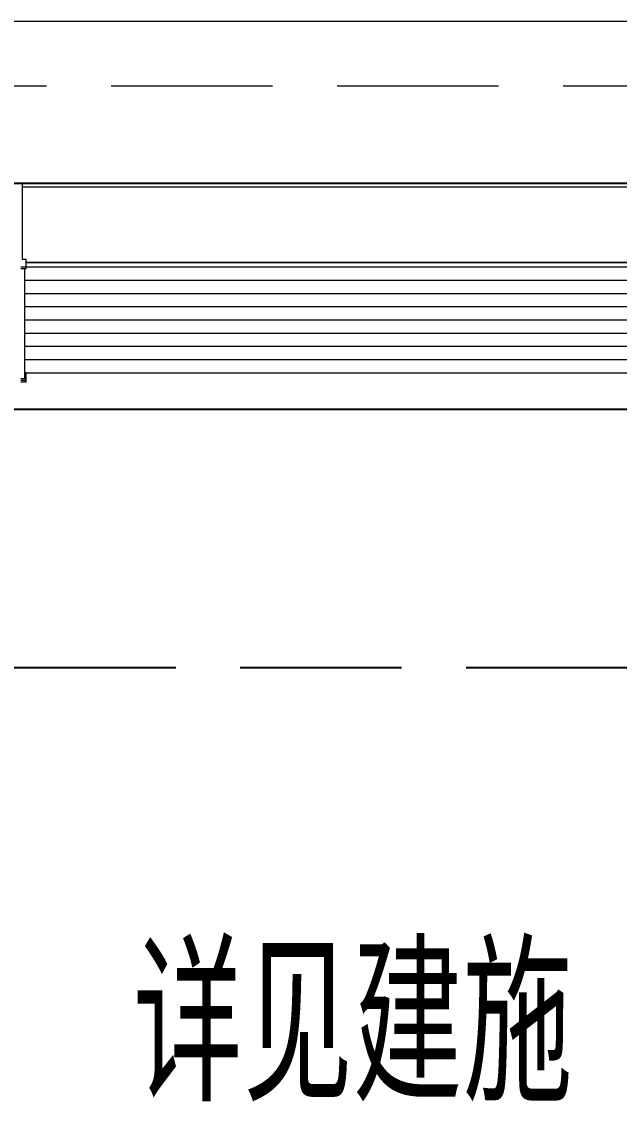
# Model space of a CAD drawing. Extents: x -518115 to 389031, y -209821 to 1628073.
# Drawn here: x 19878 to 20804, y 670986 to 672657 of the extents above; entities that cross this region are included whole.
import ezdxf

# ---------------------------------------------------------------- set-up
doc = ezdxf.new("R2010")
doc.units = 0
doc.header["$LTSCALE"] = 1000
doc.header["$MEASUREMENT"] = 0
doc.linetypes.add('DASH', pattern=[0.35, 0.25, -0.1])
for name, color, linetype in [('PUB_TEXT', 4, 'Continuous'), ('卫生间', 6, 'Continuous'), ('看线', 251, 'Continuous')]:
    doc.layers.add(name, color=color, linetype=linetype)
for name, color, linetype, lineweight in [('平面-栏杆', 135, 'Continuous', 15), ('平面-看线', 45, 'Continuous', 15), ('平面-空调预留孔', 173, 'Continuous', 15)]:
    doc.layers.add(name, color=color, linetype=linetype, lineweight=lineweight)
doc.styles.add('_TCH_AXIS', font='COMPLEX', dxfattribs={"bigfont": 'GBCBIG'})

# ---------------------------------------------------------------- blocks, each defined once
blk = doc.blocks.new('gdgdgdrgdfsfs')
at = {"layer": '平面-空调预留孔'}
for p, q in [((703030, 763849.2), (703030, 763967.6)), ((703030, 763967.6), (703111.7, 763967.6)), ((703030, 763961.6), (701455, 763961.6)), ((703023.9, 763845.2), (701461.2, 763845.2)), ((703023.9, 763844.9), (701461.2, 763844.9)), ((703023.9, 763837.8), (701461.2, 763837.8)), ((703023.9, 763834.7), (703023.9, 763849.2)), ((703023.9, 763849.2), (703030, 763849.2)), ((703032.3, 763837.8), (703023.9, 763837.8)), ((703023.9, 763834.7), (703032.3, 763834.7)), ((703026.2, 763664.6), (703026.2, 763834.7)), ((703026.2, 763817.3), (701458.9, 763817.3)), ((703026.2, 763796.9), (701458.9, 763796.9)), ((703026.2, 763776.4), (701458.9, 763776.4)), ((703026.2, 763756), (701458.9, 763756)), ((703026.2, 763735.5), (701458.9, 763735.5)), ((703026.2, 763715), (701458.9, 763715)), ((703026.2, 763694.6), (701458.9, 763694.6)), ((703026.2, 763674.1), (701458.9, 763674.1)), ((703023.9, 763659.6), (703023.9, 763674.1)), ((703023.9, 763674.1), (703026.2, 763674.1)), ((703025.4, 763672.2), (703025.4, 763664.6)), ((703026.2, 763672.2), (703025.4, 763672.2)), ((703026.2, 763669.7), (703025.4, 763669.7)), ((703032.3, 763662.7), (703023.9, 763662.7)), ((703023.9, 763659.6), (703032.3, 763659.6)), ((703025.4, 763664.6), (703032.3, 763664.6))]:
    blk.add_line(p, q, dxfattribs=at)
blk = doc.blocks.new('A$C148B7D8E')
at = {"layer": '卫生间', "color": 159, "linetype": 'DASH', "true_color": 0x22346e}
blk.add_lwpolyline([(9400.3, 15400), (7700, 15400), (7700, 10800), (7300, 10800), (7300, 10000), (900, 10000), (900, 9000), (-900, 9000), (-900, -900), (1750, -900), (1750, -2100), (23450, -2100), (23450, -900), (25100, -900)], dxfattribs=at)

msp = doc.modelspace()

# ---------------------------------------------------------------- linework, layer by layer
at = {"layer": '平面-栏杆'}
msp.add_lwpolyline([(21666.6, 672657.2), (17016.6, 672657.2)], dxfattribs=at)
at = {"layer": '平面-看线', "linetype": 'DASH'}
msp.add_lwpolyline([(21666.6, 672557.2), (17016.6, 672557.2)], dxfattribs=at)
at = {"layer": '看线', "color": 202, "ltscale": 0.5}
for points in [[(17066.6, 672407.2), (21666.6, 672407.2)], [(19666.6, 672407.2), (19666.6, 672057.2), (21666.6, 672057.2), (21666.6, 672407.2)]]:
    msp.add_lwpolyline(points, dxfattribs=at)

# ---------------------------------------------------------------- block references
msp.add_blockref('A$C148B7D8E', (13216.6, 673757.2))
at = {"layer": '平面-空调预留孔', "xscale": -1}
msp.add_blockref('gdgdgdrgdfsfs', (722909.1, -91560.4), dxfattribs=at)

# ---------------------------------------------------------------- texts
at = {"layer": 'PUB_TEXT', "style": '_TCH_AXIS'}
msp.add_text('详见建施', height=236.31, dxfattribs=at).set_placement((20050.7, 670985.7))

doc.saveas('drawing.dxf')
